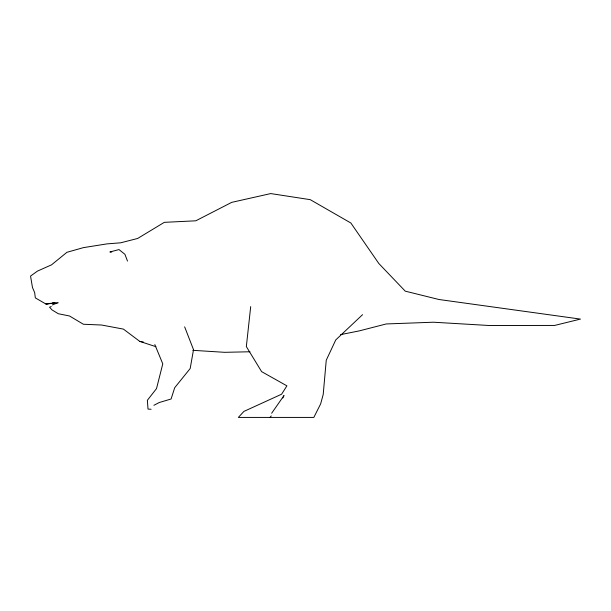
<?xml version="1.0" encoding="UTF-8"?>
<svg xmlns="http://www.w3.org/2000/svg" width="611" height="611" viewBox="0 0 611 611"><rect width="100%" height="100%" fill="white"/><g stroke="black" fill="none" stroke-linecap="round" stroke-linejoin="round"><path stroke-width="0.92" d="M250.701 306.6L246.34 346.574L261.615 371.633L286.903 385.846L281.61 394.202L243.888 411.424L238.351 417.42L313.833 417.42L320.645 403.871L323.204 394.507L326.251 360.23L335.767 339.915L362.56 314.673M282.801 397.982L284.008 395.523L271.651 413.257M270.062 417.42L271.253 415.931M153.896 405.299L159.265 402.519L171.088 398.998L174.7 387.71L190.189 368.517L193.511 349.668L184.644 326.854M52.294 304.95L57.251 302.972M51.24 306.562L49.56 307.196L52.057 309.922L58.282 313.726L69.509 315.986L83.386 324.25L101.579 325.021L123.407 329.108L139.789 341.396L155.92 346.689M340.556 334.637L359.207 330.902L386.244 323.952L433.451 322.218L489.159 325.503L554.651 325.434L580.45 319.095L438.965 299.505L405.238 291.149L378.828 263.509L350.851 223L310.243 199.66L270.734 193.58L231.722 202.356L195.795 220.808L164.313 222.343L137.651 238.466L120.695 242.804L106.872 243.904L83.394 247.638L66.927 252.297L51.553 264.83L37.454 271.108L30.55 276.08L32.482 287.529L34.659 292.616L35.331 297.885L45.909 304.011L55.227 302.773M50.514 303.339L45.909 304.011L58.282 302.781M52.355 303.064L54.203 302.796M249.968 351.768L224.627 352.318L192.839 350.317M111.752 252.03L109.881 251.984L118.985 249.571L124.911 254.306L127.493 261.073M151.1 409.271L148.015 409.08L147.366 400.281L156.523 388.588L162.778 363.858L154.835 344.596M139.789 341.396L143.509 342.091"/></g></svg>
